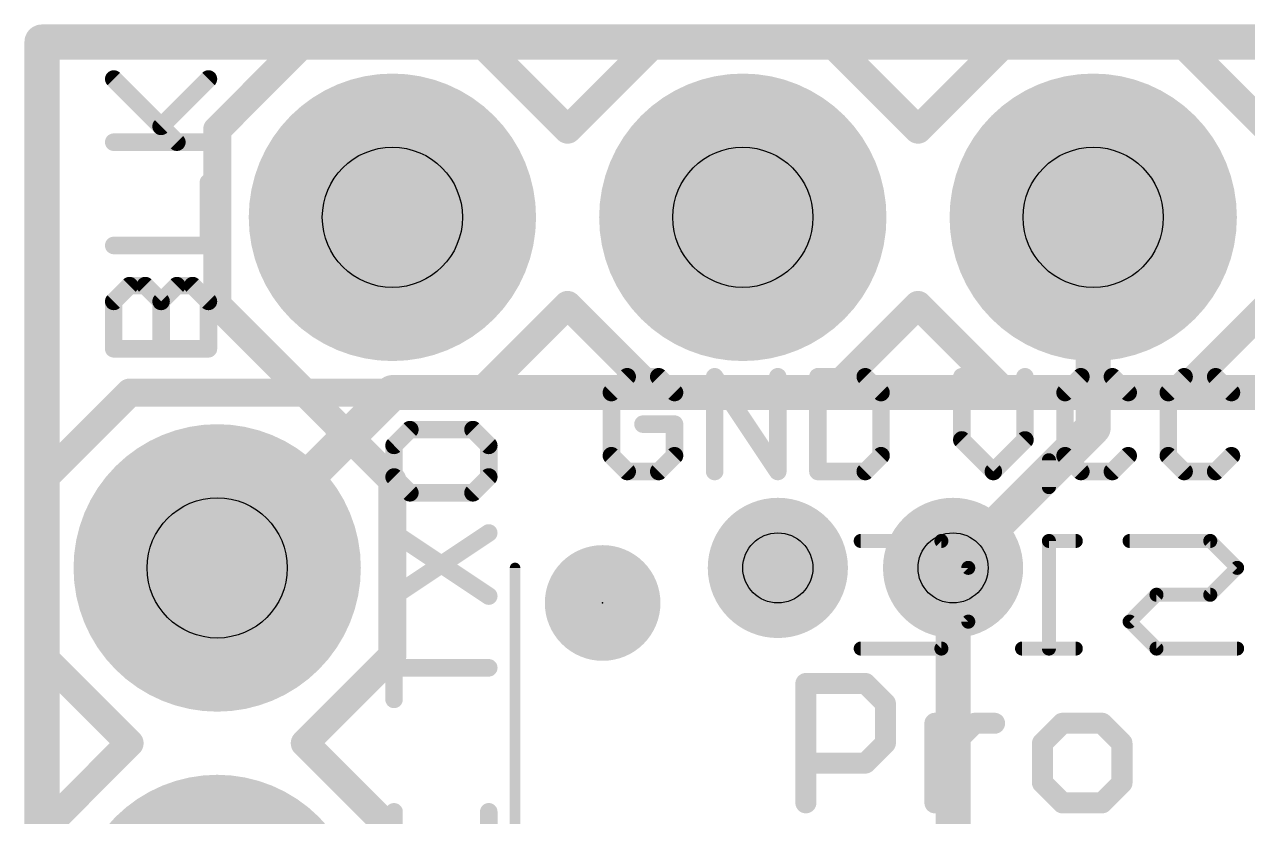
# Model space of a CAD drawing. Extents: x -32 to 75, y -15 to 35.
# Drawn here: x -0.13 to 8.74, y 27.41 to 33.15 of the extents above; entities that cross this region are included whole.
import ezdxf

# ---------------------------------------------------------------- set-up
doc = ezdxf.new("R2010")
doc.units = 0
for name, color, linetype in [('1', 12, 'CONTINUOUS'), ('16', 132, 'CONTINUOUS'), ('17', 110, 'CONTINUOUS'), ('18', 110, 'CONTINUOUS'), ('20', 53, 'CONTINUOUS'), ('21', 41, 'CONTINUOUS'), ('22', 40, 'CONTINUOUS'), ('23', 53, 'CONTINUOUS'), ('28', 253, 'CONTINUOUS'), ('29', 253, 'CONTINUOUS'), ('30', 253, 'CONTINUOUS'), ('44', 253, 'CONTINUOUS'), ('51', 53, 'CONTINUOUS'), ('52', 253, 'CONTINUOUS')]:
    doc.layers.add(name, color=color, linetype=linetype)

# ---------------------------------------------------------------- blocks, each defined once
blk = doc.blocks.new('RECT')
blk.add_solid([(-0.5, -0.5), (0.5, -0.5), (-0.5, 0.5), (0.5, 0.5)])
blk = doc.blocks.new('ROUNDP')
at = {"const_width": 0.5}
blk.add_lwpolyline([(0, -0.25, 1), (0, 0.25, 1), (0, -0.25)], format="xyb", dxfattribs=at)
blk = doc.blocks.new('PIE')
at = {"const_width": 0.5}
blk.add_lwpolyline([(0, -0.25, 1), (0, 0.25, 1), (0, -0.25)], format="xyb", dxfattribs=at)
blk = doc.blocks.new('ROUNDV')
at = {"const_width": 0.5}
blk.add_lwpolyline([(0, -0.25, 1), (0, 0.25, 1), (0, -0.25)], format="xyb", dxfattribs=at)

msp = doc.modelspace()

# ---------------------------------------------------------------- linework, layer by layer
at = {"layer": '1', "const_width": 0.254}
for points in [[(0, 33.02), (17.78, 33.02)], [(0, 0), (0, 33.02)], [(2.54, 30.48), (1.27, 29.21)], [(11.43, 30.48), (2.54, 30.48)], [(6.604, 26.67), (6.604, 29.21)]]:
    msp.add_lwpolyline(points, dxfattribs=at)
at = {"layer": '1', "const_width": 0.127}
for points in [[(0, 33.0835, 1), (0, 32.9565)], [(0.0635, 33.02, 1), (-0.0635, 33.02)], [(2.54, 30.5435, 1), (2.54, 30.4165)], [(2.5849, 30.4351, 1), (2.4951, 30.5249)], [(1.2251, 29.2549, 1), (1.3149, 29.1651)], [(6.6675, 29.21, 1), (6.5405, 29.21)]]:
    msp.add_lwpolyline(points, format="xyb", dxfattribs=at)
at = {"layer": '16', "const_width": 0.254}
for points in [[(0, 33.02), (17.78, 33.02)], [(0, 0), (0, 33.02)], [(7.62, 30.226), (7.62, 31.75)], [(6.604, 29.21), (7.62, 30.226)]]:
    msp.add_lwpolyline(points, dxfattribs=at)
at = {"layer": '16', "const_width": 0.127}
for points in [[(0, 33.0835, 1), (0, 32.9565)], [(0.0635, 33.02, 1), (-0.0635, 33.02)], [(7.6835, 31.75, 1), (7.5565, 31.75)], [(7.6649, 30.1811, 1), (7.5751, 30.2709)], [(7.5565, 30.226, 1), (7.6835, 30.226)], [(6.5591, 29.2549, 1), (6.6489, 29.1651)]]:
    msp.add_lwpolyline(points, format="xyb", dxfattribs=at)
at = {"layer": '20', "const_width": 0.2032}
for points in [[(0, 33.02), (0, 0)], [(17.78, 33.02), (0, 33.02)]]:
    msp.add_lwpolyline(points, dxfattribs=at)
at = {"layer": '20', "const_width": 0.1016}
for points in [[(0.0508, 33.02, 1), (-0.0508, 33.02)], [(0, 33.0708, 1), (0, 32.9692)]]:
    msp.add_lwpolyline(points, format="xyb", dxfattribs=at)
at = {"layer": '21'}
for points, const_width in [([(0.9777, 32.2943), (0.5201, 32.7519)], 0.127), ([(0.8633, 32.4087), (1.2065, 32.7519)], 0.127), ([(0.5201, 32.2943), (1.2065, 32.2943)], 0.127), ([(1.2065, 31.5459), (1.2065, 32.0035)], 0.127), ([(0.5201, 31.5459), (1.2065, 31.5459)], 0.127), ([(0.5201, 31.1407), (0.6345, 31.2551)], 0.127), ([(0.6345, 31.2551), (0.7489, 31.2551)], 0.127), ([(0.7489, 31.2551), (0.8633, 31.1407)], 0.127), ([(0.8633, 31.1407), (0.9777, 31.2551)], 0.127), ([(0.9777, 31.2551), (1.0921, 31.2551)], 0.127), ([(1.0921, 31.2551), (1.2065, 31.1407)], 0.127), ([(0.5201, 30.7975), (0.5201, 31.1407)], 0.127), ([(0.8633, 30.7975), (0.8633, 31.1407)], 0.127), ([(1.2065, 31.1407), (1.2065, 30.7975)], 0.127), ([(1.2065, 30.7975), (0.5201, 30.7975)], 0.127), ([(4.2419, 30.5949), (4.1275, 30.4805)], 0.127), ([(4.4707, 30.5949), (4.2419, 30.5949)], 0.127), ([(4.5851, 30.4805), (4.4707, 30.5949)], 0.127), ([(4.8759, 29.9085), (4.8759, 30.5949)], 0.127), ([(4.8759, 30.5949), (5.3335, 29.9085)], 0.127), ([(5.3335, 29.9085), (5.3335, 30.5949)], 0.127), ([(5.6243, 30.5949), (5.6243, 29.9085)], 0.127), ([(5.9675, 30.5949), (5.6243, 30.5949)], 0.127), ([(6.0819, 30.4805), (5.9675, 30.5949)], 0.127), ([(6.6675, 30.5949), (6.6675, 30.1373)], 0.127), ([(7.1251, 30.1373), (7.1251, 30.5949)], 0.127), ([(7.5303, 30.5949), (7.4159, 30.4805)], 0.127), ([(7.7591, 30.5949), (7.5303, 30.5949)], 0.127), ([(7.8735, 30.4805), (7.7591, 30.5949)], 0.127), ([(8.2787, 30.5949), (8.1643, 30.4805)], 0.127), ([(8.5075, 30.5949), (8.2787, 30.5949)], 0.127), ([(8.6219, 30.4805), (8.5075, 30.5949)], 0.127), ([(4.1275, 30.4805), (4.1275, 30.0229)], 0.127), ([(6.0819, 30.0229), (6.0819, 30.4805)], 0.127), ([(7.4159, 30.4805), (7.4159, 30.0229)], 0.127), ([(8.1643, 30.4805), (8.1643, 30.0229)], 0.127), ([(2.6665, 30.2119), (2.5521, 30.0975)], 0.127), ([(3.1241, 30.2119), (2.6665, 30.2119)], 0.127), ([(3.2385, 30.0975), (3.1241, 30.2119)], 0.127), ([(4.5851, 30.2517), (4.3563, 30.2517)], 0.127), ([(4.5851, 30.0229), (4.5851, 30.2517)], 0.127), ([(2.5521, 30.0975), (2.5521, 29.8687)], 0.127), ([(3.2385, 29.8687), (3.2385, 30.0975)], 0.127), ([(6.6675, 30.1373), (6.8963, 29.9085)], 0.127), ([(6.8963, 29.9085), (7.1251, 30.1373)], 0.127), ([(4.1275, 30.0229), (4.2419, 29.9085)], 0.127), ([(4.4707, 29.9085), (4.5851, 30.0229)], 0.127), ([(5.9675, 29.9085), (6.0819, 30.0229)], 0.127), ([(7.4159, 30.0229), (7.5303, 29.9085)], 0.127), ([(7.7591, 29.9085), (7.8735, 30.0229)], 0.127), ([(8.1643, 30.0229), (8.2787, 29.9085)], 0.127), ([(8.5075, 29.9085), (8.6219, 30.0229)], 0.127), ([(4.2419, 29.9085), (4.4707, 29.9085)], 0.127), ([(5.6243, 29.9085), (5.9675, 29.9085)], 0.127), ([(7.5303, 29.9085), (7.7591, 29.9085)], 0.127), ([(8.2787, 29.9085), (8.5075, 29.9085)], 0.127), ([(2.5521, 29.8687), (2.6665, 29.7543)], 0.127), ([(3.1241, 29.7543), (3.2385, 29.8687)], 0.127), ([(2.6665, 29.7543), (3.1241, 29.7543)], 0.127), ([(2.5521, 29.0059), (3.2385, 29.4635)], 0.127), ([(2.5521, 29.4635), (3.2385, 29.0059)], 0.127), ([(2.5521, 28.2575), (2.5521, 28.7151)], 0.127), ([(3.2385, 28.4863), (2.5521, 28.4863)], 0.127), ([(5.5372, 27.5082), (5.5372, 28.3725)], 0.1524), ([(5.5372, 28.3725), (5.9694, 28.3725)], 0.1524), ([(5.9694, 28.3725), (6.1134, 28.2285)], 0.1524), ([(6.1134, 28.2285), (6.1134, 27.9404)], 0.1524), ([(6.4727, 27.5082), (6.4727, 28.0844)], 0.1524), ([(6.4727, 27.7963), (6.7608, 28.0844)], 0.1524), ([(6.7608, 28.0844), (6.9049, 28.0844)], 0.1524), ([(7.3964, 28.0844), (7.2523, 27.9404)], 0.1524), ([(7.6845, 28.0844), (7.3964, 28.0844)], 0.1524), ([(7.8285, 27.9404), (7.6845, 28.0844)], 0.1524), ([(6.1134, 27.9404), (5.9694, 27.7963)], 0.1524), ([(7.2523, 27.9404), (7.2523, 27.6523)], 0.1524), ([(7.8285, 27.6523), (7.8285, 27.9404)], 0.1524), ([(5.9694, 27.7963), (5.5372, 27.7963)], 0.1524), ([(7.2523, 27.6523), (7.3964, 27.5082)], 0.1524), ([(7.6845, 27.5082), (7.8285, 27.6523)], 0.1524), ([(7.3964, 27.5082), (7.6845, 27.5082)], 0.1524), ([(2.5521, 27.2143), (2.5521, 27.4431)], 0.127), ([(3.2385, 27.2143), (3.2385, 27.4431)], 0.127)]:
    msp.add_lwpolyline(points, dxfattribs=dict(at, const_width=const_width))
for points, const_width in [([(0.5426, 32.7744, 1), (0.4977, 32.7295)], 0.0635), ([(1.229, 32.7295, 1), (1.184, 32.7744)], 0.0635), ([(0.8409, 32.4312, 1), (0.8858, 32.3863)], 0.0635), ([(0.5201, 32.3261, 1), (0.5201, 32.2626)], 0.0635), ([(0.9553, 32.2719, 1), (1.0002, 32.3168)], 0.0635), ([(1.2065, 32.2626, 1), (1.2065, 32.3261)], 0.0635), ([(1.2383, 32.0035, 1), (1.1748, 32.0035)], 0.0635), ([(0.5201, 31.5777, 1), (0.5201, 31.5142)], 0.0635), ([(1.1748, 31.5459, 1), (1.2383, 31.5459)], 0.0635), ([(1.2065, 31.5142, 1), (1.2065, 31.5777)], 0.0635), ([(0.6345, 31.2868, 1), (0.6345, 31.2233)], 0.0635), ([(0.657, 31.2326, 1), (0.6121, 31.2775)], 0.0635), ([(0.7714, 31.2775, 1), (0.7265, 31.2326)], 0.0635), ([(0.7489, 31.2233, 1), (0.7489, 31.2868)], 0.0635), ([(0.9777, 31.2868, 1), (0.9777, 31.2233)], 0.0635), ([(1.0002, 31.2326, 1), (0.9553, 31.2775)], 0.0635), ([(1.1146, 31.2775, 1), (1.0697, 31.2326)], 0.0635), ([(1.0921, 31.2233, 1), (1.0921, 31.2868)], 0.0635), ([(0.5519, 31.1407, 1), (0.4884, 31.1407)], 0.0635), ([(0.4977, 31.1631, 1), (0.5426, 31.1182)], 0.0635), ([(0.8951, 31.1407, 1), (0.8316, 31.1407)], 0.0635), ([(0.8409, 31.1631, 1), (0.8858, 31.1182)], 0.0635), ([(0.8409, 31.1182, 1), (0.8858, 31.1631)], 0.0635), ([(1.2383, 31.1407, 1), (1.1748, 31.1407)], 0.0635), ([(1.184, 31.1182, 1), (1.229, 31.1631)], 0.0635), ([(0.5201, 30.8293, 1), (0.5201, 30.7658)], 0.0635), ([(1.2065, 30.7658, 1), (1.2065, 30.8293)], 0.0635), ([(0.4884, 30.7975, 1), (0.5519, 30.7975)], 0.0635), ([(0.8316, 30.7975, 1), (0.8951, 30.7975)], 0.0635), ([(1.1748, 30.7975, 1), (1.2383, 30.7975)], 0.0635), ([(4.2419, 30.6266, 1), (4.2419, 30.5631)], 0.0635), ([(4.2643, 30.5724, 1), (4.2194, 30.6173)], 0.0635), ([(4.4931, 30.6173, 1), (4.4482, 30.5724)], 0.0635), ([(4.4707, 30.5631, 1), (4.4707, 30.6266)], 0.0635), ([(4.9077, 30.5949, 1), (4.8442, 30.5949)], 0.0635), ([(4.9023, 30.6125, 1), (4.8495, 30.5773)], 0.0635), ([(5.3653, 30.5949, 1), (5.3018, 30.5949)], 0.0635), ([(5.6561, 30.5949, 1), (5.5926, 30.5949)], 0.0635), ([(5.6243, 30.6266, 1), (5.6243, 30.5631)], 0.0635), ([(5.99, 30.6173, 1), (5.9451, 30.5724)], 0.0635), ([(5.9675, 30.5631, 1), (5.9675, 30.6266)], 0.0635), ([(6.6993, 30.5949, 1), (6.6358, 30.5949)], 0.0635), ([(7.1568, 30.5949, 1), (7.0933, 30.5949)], 0.0635), ([(7.5303, 30.6266, 1), (7.5303, 30.5631)], 0.0635), ([(7.5528, 30.5724, 1), (7.5079, 30.6173)], 0.0635), ([(7.7816, 30.6173, 1), (7.7367, 30.5724)], 0.0635), ([(7.7591, 30.5631, 1), (7.7591, 30.6266)], 0.0635), ([(8.2787, 30.6266, 1), (8.2787, 30.5631)], 0.0635), ([(8.3012, 30.5724, 1), (8.2563, 30.6173)], 0.0635), ([(8.53, 30.6173, 1), (8.4851, 30.5724)], 0.0635), ([(8.5075, 30.5631, 1), (8.5075, 30.6266)], 0.0635), ([(4.1593, 30.4805, 1), (4.0958, 30.4805)], 0.0635), ([(4.105, 30.5029, 1), (4.15, 30.458)], 0.0635), ([(4.5626, 30.458, 1), (4.6075, 30.5029)], 0.0635), ([(6.1137, 30.4805, 1), (6.0502, 30.4805)], 0.0635), ([(6.0595, 30.458, 1), (6.1044, 30.5029)], 0.0635), ([(7.4477, 30.4805, 1), (7.3842, 30.4805)], 0.0635), ([(7.3935, 30.5029, 1), (7.4384, 30.458)], 0.0635), ([(7.8511, 30.458, 1), (7.896, 30.5029)], 0.0635), ([(8.1961, 30.4805, 1), (8.1326, 30.4805)], 0.0635), ([(8.1419, 30.5029, 1), (8.1868, 30.458)], 0.0635), ([(8.5995, 30.458, 1), (8.6444, 30.5029)], 0.0635), ([(2.6665, 30.2437, 1), (2.6665, 30.1802)], 0.0635), ([(2.689, 30.1895, 1), (2.6441, 30.2344)], 0.0635), ([(3.1466, 30.2344, 1), (3.1017, 30.1895)], 0.0635), ([(3.1241, 30.1802, 1), (3.1241, 30.2437)], 0.0635), ([(4.3563, 30.2834, 1), (4.3563, 30.2199)], 0.0635), ([(4.6168, 30.2517, 1), (4.5533, 30.2517)], 0.0635), ([(4.5851, 30.2199, 1), (4.5851, 30.2834)], 0.0635), ([(2.5839, 30.0975, 1), (2.5204, 30.0975)], 0.0635), ([(2.5297, 30.12, 1), (2.5746, 30.0751)], 0.0635), ([(3.2703, 30.0975, 1), (3.2067, 30.0975)], 0.0635), ([(3.216, 30.0751, 1), (3.261, 30.12)], 0.0635), ([(6.69, 30.1597, 1), (6.645, 30.1148)], 0.0635), ([(6.6358, 30.1373, 1), (6.6993, 30.1373)], 0.0635), ([(7.0933, 30.1373, 1), (7.1568, 30.1373)], 0.0635), ([(7.1475, 30.1148, 1), (7.1026, 30.1597)], 0.0635), ([(4.15, 30.0453, 1), (4.105, 30.0004)], 0.0635), ([(4.0958, 30.0229, 1), (4.1593, 30.0229)], 0.0635), ([(4.5533, 30.0229, 1), (4.6168, 30.0229)], 0.0635), ([(4.6075, 30.0004, 1), (4.5626, 30.0453)], 0.0635), ([(6.0502, 30.0229, 1), (6.1137, 30.0229)], 0.0635), ([(6.1044, 30.0004, 1), (6.0595, 30.0453)], 0.0635), ([(7.4384, 30.0453, 1), (7.3935, 30.0004)], 0.0635), ([(7.3842, 30.0229, 1), (7.4477, 30.0229)], 0.0635), ([(7.896, 30.0004, 1), (7.8511, 30.0453)], 0.0635), ([(8.1326, 30.0229, 1), (8.1961, 30.0229)], 0.0635), ([(8.1868, 30.0453, 1), (8.1419, 30.0004)], 0.0635), ([(8.6444, 30.0004, 1), (8.5995, 30.0453)], 0.0635), ([(4.2419, 29.9402, 1), (4.2419, 29.8768)], 0.0635), ([(4.4707, 29.8768, 1), (4.4707, 29.9402)], 0.0635), ([(5.6243, 29.9402, 1), (5.6243, 29.8768)], 0.0635), ([(5.9675, 29.8768, 1), (5.9675, 29.9402)], 0.0635), ([(7.5303, 29.9402, 1), (7.5303, 29.8768)], 0.0635), ([(7.7591, 29.8768, 1), (7.7591, 29.9402)], 0.0635), ([(8.2787, 29.9402, 1), (8.2787, 29.8768)], 0.0635), ([(8.5075, 29.8768, 1), (8.5075, 29.9402)], 0.0635), ([(2.5746, 29.8912, 1), (2.5297, 29.8463)], 0.0635), ([(2.5204, 29.8687, 1), (2.5839, 29.8687)], 0.0635), ([(3.2067, 29.8687, 1), (3.2703, 29.8687)], 0.0635), ([(3.261, 29.8463, 1), (3.216, 29.8912)], 0.0635), ([(4.2194, 29.886, 1), (4.2643, 29.931)], 0.0635), ([(4.4482, 29.931, 1), (4.4931, 29.886)], 0.0635), ([(4.8442, 29.9085, 1), (4.9077, 29.9085)], 0.0635), ([(5.3018, 29.9085, 1), (5.3653, 29.9085)], 0.0635), ([(5.3071, 29.8909, 1), (5.3599, 29.9261)], 0.0635), ([(5.5926, 29.9085, 1), (5.6561, 29.9085)], 0.0635), ([(5.9451, 29.931, 1), (5.99, 29.886)], 0.0635), ([(6.8738, 29.931, 1), (6.9187, 29.886)], 0.0635), ([(6.8738, 29.886, 1), (6.9187, 29.931)], 0.0635), ([(7.5079, 29.886, 1), (7.5528, 29.931)], 0.0635), ([(7.7367, 29.931, 1), (7.7816, 29.886)], 0.0635), ([(8.2563, 29.886, 1), (8.3012, 29.931)], 0.0635), ([(8.4851, 29.931, 1), (8.53, 29.886)], 0.0635), ([(2.6665, 29.7861, 1), (2.6665, 29.7226)], 0.0635), ([(2.6441, 29.7319, 1), (2.689, 29.7768)], 0.0635), ([(3.1017, 29.7768, 1), (3.1466, 29.7319)], 0.0635), ([(3.1241, 29.7226, 1), (3.1241, 29.7861)], 0.0635), ([(2.5697, 29.4899, 1), (2.5345, 29.4371)], 0.0635), ([(3.2561, 29.4371, 1), (3.2209, 29.4899)], 0.0635), ([(2.5345, 29.0323, 1), (2.5697, 28.9795)], 0.0635), ([(3.2209, 28.9795, 1), (3.2561, 29.0323)], 0.0635), ([(2.5839, 28.7151, 1), (2.5204, 28.7151)], 0.0635), ([(2.5521, 28.518, 1), (2.5521, 28.4545)], 0.0635), ([(3.2385, 28.4545, 1), (3.2385, 28.518)], 0.0635), ([(5.5753, 28.3725, 1), (5.4991, 28.3725)], 0.0762), ([(5.5372, 28.4106, 1), (5.5372, 28.3344)], 0.0762), ([(5.9963, 28.3995, 1), (5.9424, 28.3456)], 0.0762), ([(5.9694, 28.3344, 1), (5.9694, 28.4106)], 0.0762), ([(2.5204, 28.2575, 1), (2.5839, 28.2575)], 0.0635), ([(6.1515, 28.2285, 1), (6.0753, 28.2285)], 0.0762), ([(6.0865, 28.2015, 1), (6.1404, 28.2554)], 0.0762), ([(6.5108, 28.0844, 1), (6.4346, 28.0844)], 0.0762), ([(6.7608, 28.1225, 1), (6.7608, 28.0463)], 0.0762), ([(6.7878, 28.0575, 1), (6.7339, 28.1114)], 0.0762), ([(6.9049, 28.0463, 1), (6.9049, 28.1225)], 0.0762), ([(7.3964, 28.1225, 1), (7.3964, 28.0463)], 0.0762), ([(7.4233, 28.0575, 1), (7.3694, 28.1114)], 0.0762), ([(7.7114, 28.1114, 1), (7.6575, 28.0575)], 0.0762), ([(7.6845, 28.0463, 1), (7.6845, 28.1225)], 0.0762), ([(6.1404, 27.9134, 1), (6.0865, 27.9673)], 0.0762), ([(7.2904, 27.9404, 1), (7.2142, 27.9404)], 0.0762), ([(7.8666, 27.9404, 1), (7.7904, 27.9404)], 0.0762), ([(6.0753, 27.9404, 1), (6.1515, 27.9404)], 0.0762), ([(7.2254, 27.9673, 1), (7.2793, 27.9134)], 0.0762), ([(7.8016, 27.9134, 1), (7.8555, 27.9673)], 0.0762), ([(5.5372, 27.8344, 1), (5.5372, 27.7582)], 0.0762), ([(5.9424, 27.8233, 1), (5.9963, 27.7694)], 0.0762), ([(5.9694, 27.7582, 1), (5.9694, 27.8344)], 0.0762), ([(6.4458, 27.8233, 1), (6.4997, 27.7694)], 0.0762), ([(7.2793, 27.6792, 1), (7.2254, 27.6253)], 0.0762), ([(7.2142, 27.6523, 1), (7.2904, 27.6523)], 0.0762), ([(7.7904, 27.6523, 1), (7.8666, 27.6523)], 0.0762), ([(7.8555, 27.6253, 1), (7.8016, 27.6792)], 0.0762), ([(7.3964, 27.5463, 1), (7.3964, 27.4701)], 0.0762), ([(7.3694, 27.4813, 1), (7.4233, 27.5351)], 0.0762), ([(7.6575, 27.5351, 1), (7.7114, 27.4813)], 0.0762), ([(7.6845, 27.4701, 1), (7.6845, 27.5463)], 0.0762), ([(2.5839, 27.4431, 1), (2.5204, 27.4431)], 0.0635), ([(3.2703, 27.4431, 1), (3.2067, 27.4431)], 0.0635), ([(5.4991, 27.5082, 1), (5.5753, 27.5082)], 0.0762), ([(6.4346, 27.5082, 1), (6.5108, 27.5082)], 0.0762)]:
    msp.add_lwpolyline(points, format="xyb", dxfattribs=dict(at, const_width=const_width))
at = {"layer": '22', "const_width": 0.2032}
for points in [[(1.905, 33.02), (1.27, 32.385)], [(3.175, 33.02), (1.905, 33.02)], [(3.81, 32.385), (3.175, 33.02)], [(4.445, 33.02), (3.81, 32.385)], [(5.715, 33.02), (4.445, 33.02)], [(6.35, 32.385), (5.715, 33.02)], [(6.985, 33.02), (6.35, 32.385)], [(8.255, 33.02), (6.985, 33.02)], [(8.255, 33.02), (8.89, 32.385)], [(1.27, 32.385), (1.27, 31.115)], [(1.27, 31.115), (1.905, 30.48)], [(3.175, 30.48), (3.81, 31.115)], [(3.81, 31.115), (4.445, 30.48)], [(5.715, 30.48), (6.35, 31.115)], [(6.35, 31.115), (6.985, 30.48)], [(8.89, 31.115), (8.255, 30.48)], [(0.635, 30.48), (0, 29.845)], [(1.905, 30.48), (0.635, 30.48)], [(1.905, 30.48), (3.175, 30.48)], [(2.54, 29.845), (1.905, 30.48)], [(4.445, 30.48), (5.715, 30.48)], [(6.985, 30.48), (8.255, 30.48)], [(0, 29.845), (0, 28.575)], [(2.54, 28.575), (2.54, 29.845)], [(0.635, 27.94), (0, 28.575)], [(2.54, 28.575), (1.905, 27.94)], [(0.635, 27.94), (0, 27.305)], [(2.54, 27.305), (1.905, 27.94)]]:
    msp.add_lwpolyline(points, dxfattribs=at)
at = {"layer": '22', "const_width": 0.1016}
for points in [[(1.905, 33.0708, 1), (1.905, 32.9692)], [(1.9409, 32.9841, 1), (1.8691, 33.0559)], [(3.2109, 33.0559, 1), (3.1391, 32.9841)], [(3.175, 32.9692, 1), (3.175, 33.0708)], [(4.445, 33.0708, 1), (4.445, 32.9692)], [(4.4809, 32.9841, 1), (4.4091, 33.0559)], [(5.7509, 33.0559, 1), (5.6791, 32.9841)], [(5.715, 32.9692, 1), (5.715, 33.0708)], [(6.985, 33.0708, 1), (6.985, 32.9692)], [(7.0209, 32.9841, 1), (6.9491, 33.0559)], [(8.2909, 33.0559, 1), (8.2191, 32.9841)], [(8.255, 32.9692, 1), (8.255, 33.0708)], [(1.3208, 32.385, 1), (1.2192, 32.385)], [(1.2341, 32.4209, 1), (1.3059, 32.3491)], [(3.7741, 32.4209, 1), (3.8459, 32.3491)], [(3.7741, 32.3491, 1), (3.8459, 32.4209)], [(6.3141, 32.4209, 1), (6.3859, 32.3491)], [(6.3141, 32.3491, 1), (6.3859, 32.4209)], [(1.3059, 31.1509, 1), (1.2341, 31.0791)], [(3.8459, 31.1509, 1), (3.7741, 31.0791)], [(3.8459, 31.0791, 1), (3.7741, 31.1509)], [(6.3859, 31.1509, 1), (6.3141, 31.0791)], [(6.3859, 31.0791, 1), (6.3141, 31.1509)], [(1.2192, 31.115, 1), (1.3208, 31.115)], [(0.635, 30.5308, 1), (0.635, 30.4292)], [(0.6709, 30.4441, 1), (0.5991, 30.5159)], [(1.905, 30.5308, 1), (1.905, 30.4292)], [(1.9409, 30.5159, 1), (1.8691, 30.4441)], [(1.8691, 30.4441, 1), (1.9409, 30.5159)], [(1.905, 30.4292, 1), (1.905, 30.5308)], [(3.1391, 30.5159, 1), (3.2109, 30.4441)], [(3.175, 30.4292, 1), (3.175, 30.5308)], [(4.445, 30.5308, 1), (4.445, 30.4292)], [(4.4091, 30.4441, 1), (4.4809, 30.5159)], [(5.6791, 30.5159, 1), (5.7509, 30.4441)], [(5.715, 30.4292, 1), (5.715, 30.5308)], [(6.985, 30.5308, 1), (6.985, 30.4292)], [(6.9491, 30.4441, 1), (7.0209, 30.5159)], [(8.2191, 30.5159, 1), (8.2909, 30.4441)], [(8.255, 30.4292, 1), (8.255, 30.5308)], [(0.0508, 29.845, 1), (-0.0508, 29.845)], [(-0.0359, 29.8809, 1), (0.0359, 29.8091)], [(2.5908, 29.845, 1), (2.4892, 29.845)], [(2.5041, 29.8091, 1), (2.5759, 29.8809)], [(0.0359, 28.6109, 1), (-0.0359, 28.5391)], [(2.5759, 28.5391, 1), (2.5041, 28.6109)], [(-0.0508, 28.575, 1), (0.0508, 28.575)], [(2.4892, 28.575, 1), (2.5908, 28.575)], [(0.6709, 27.9041, 1), (0.5991, 27.9759)], [(0.5991, 27.9041, 1), (0.6709, 27.9759)], [(1.9409, 27.9759, 1), (1.8691, 27.9041)], [(1.8691, 27.9759, 1), (1.9409, 27.9041)]]:
    msp.add_lwpolyline(points, format="xyb", dxfattribs=at)
at = {"layer": '23'}
msp.add_point((4.064, 28.956), dxfattribs=at)
at = {"layer": '28', "const_width": 0.1016}
for points in [[(7.2989, 29.9901), (7.2989, 29.7952)], [(5.9346, 29.4054), (6.5193, 29.4054)], [(6.5193, 29.4054), (6.7142, 29.2105)], [(7.4938, 29.4054), (7.2989, 29.4054)], [(7.2989, 29.4054), (7.2989, 28.6258)], [(8.4683, 29.4054), (7.8836, 29.4054)], [(8.6632, 29.2105), (8.4683, 29.4054)], [(6.7142, 29.2105), (6.7142, 28.8207)], [(8.4683, 29.0156), (8.6632, 29.2105)], [(7.8836, 28.8207), (8.0785, 29.0156)], [(8.0785, 29.0156), (8.4683, 29.0156)], [(6.7142, 28.8207), (6.5193, 28.6258)], [(8.0785, 28.6258), (7.8836, 28.8207)], [(6.5193, 28.6258), (5.9346, 28.6258)], [(7.4938, 28.6258), (7.104, 28.6258)], [(8.6632, 28.6258), (8.0785, 28.6258)]]:
    msp.add_lwpolyline(points, dxfattribs=at)
at = {"layer": '28', "const_width": 0.0508}
for points in [[(7.3243, 29.9901, 1), (7.2735, 29.9901)], [(7.2735, 29.7952, 1), (7.3243, 29.7952)], [(5.9346, 29.4308, 1), (5.9346, 29.38)], [(6.5373, 29.4234, 1), (6.5014, 29.3874)], [(6.5193, 29.38, 1), (6.5193, 29.4308)], [(7.2989, 29.4308, 1), (7.2989, 29.38)], [(7.3243, 29.4054, 1), (7.2735, 29.4054)], [(7.4938, 29.38, 1), (7.4938, 29.4308)], [(7.8836, 29.4308, 1), (7.8836, 29.38)], [(8.4863, 29.4234, 1), (8.4504, 29.3874)], [(8.4683, 29.38, 1), (8.4683, 29.4308)], [(6.7396, 29.2105, 1), (6.6888, 29.2105)], [(8.6812, 29.1925, 1), (8.6453, 29.2285)], [(6.6963, 29.1925, 1), (6.7322, 29.2285)], [(8.6453, 29.1925, 1), (8.6812, 29.2285)], [(8.0785, 29.041, 1), (8.0785, 28.9902)], [(8.0965, 28.9976, 1), (8.0606, 29.0336)], [(8.4504, 29.0336, 1), (8.4863, 28.9976)], [(8.4683, 28.9902, 1), (8.4683, 29.041)], [(6.6888, 28.8207, 1), (6.7396, 28.8207)], [(6.7322, 28.8027, 1), (6.6963, 28.8387)], [(7.9016, 28.8387, 1), (7.8657, 28.8027)], [(7.8657, 28.8387, 1), (7.9016, 28.8027)], [(5.9346, 28.6512, 1), (5.9346, 28.6004)], [(6.5014, 28.6438, 1), (6.5373, 28.6078)], [(6.5193, 28.6004, 1), (6.5193, 28.6512)], [(7.104, 28.6512, 1), (7.104, 28.6004)], [(7.2735, 28.6258, 1), (7.3243, 28.6258)], [(7.4938, 28.6004, 1), (7.4938, 28.6512)], [(8.0785, 28.6512, 1), (8.0785, 28.6004)], [(8.0606, 28.6078, 1), (8.0965, 28.6438)], [(8.6632, 28.6004, 1), (8.6632, 28.6512)]]:
    msp.add_lwpolyline(points, format="xyb", dxfattribs=at)
at = {"layer": '44'}
for centre, radius in [((2.54, 31.75), 0.508), ((5.08, 31.75), 0.508), ((7.62, 31.75), 0.508), ((1.27, 29.21), 0.508), ((5.334, 29.21), 0.254), ((6.604, 29.21), 0.254)]:
    msp.add_circle(centre, radius, dxfattribs=at)
at = {"layer": '51', "const_width": 0.0762}
msp.add_lwpolyline([(3.429, 0.508), (3.429, 29.21)], dxfattribs=at)
at = {"layer": '51', "const_width": 0.0381}
msp.add_lwpolyline([(3.4481, 29.21, 1), (3.41, 29.21)], format="xyb", dxfattribs=at)

# ---------------------------------------------------------------- block references
at = {"layer": '1', "xscale": 0.635, "yscale": 0.635}
msp.add_blockref('PIE', (4.064, 28.956), dxfattribs=at)
at = {"layer": '17', "xscale": 1.8796, "yscale": 1.8796, "rotation": 90}
for p in [(2.54, 31.75), (2.54, 31.75), (5.08, 31.75), (5.08, 31.75), (7.62, 31.75), (7.62, 31.75)]:
    msp.add_blockref('ROUNDP', p, dxfattribs=at)
at = {"layer": '17', "xscale": 1.8796, "yscale": 1.8796}
for p in [(1.27, 29.21), (1.27, 29.21), (1.27, 26.67), (1.27, 26.67)]:
    msp.add_blockref('ROUNDP', p, dxfattribs=at)
at = {"layer": '18', "xscale": 1.016, "yscale": 1.016}
for p in [(5.334, 29.21), (5.334, 29.21), (6.604, 29.21), (6.604, 29.21)]:
    msp.add_blockref('ROUNDV', p, dxfattribs=at)
at = {"layer": '29', "xscale": 2.0828, "yscale": 2.0828, "rotation": 90}
for p in [(2.54, 31.75), (5.08, 31.75), (7.62, 31.75)]:
    msp.add_blockref('ROUNDP', p, dxfattribs=at)
at = {"layer": '29'}
for name, p, xscale, yscale in [('ROUNDP', (1.27, 29.21), 2.0828, 2.0828), ('PIE', (4.064, 28.956), 0.8382, 0.8382), ('ROUNDP', (1.27, 26.67), 2.0828, 2.0828)]:
    msp.add_blockref(name, p, dxfattribs=dict(at, xscale=xscale, yscale=yscale))
at = {"layer": '30', "xscale": 2.0828, "yscale": 2.0828, "rotation": 90}
for p in [(2.54, 31.75), (5.08, 31.75), (7.62, 31.75)]:
    msp.add_blockref('ROUNDP', p, dxfattribs=at)
at = {"layer": '30', "xscale": 2.0828, "yscale": 2.0828}
for p in [(1.27, 29.21), (1.27, 26.67)]:
    msp.add_blockref('ROUNDP', p, dxfattribs=at)
at = {"layer": '52', "xscale": 0.508, "yscale": 0.508}
for p, rotation in [((2.54, 31.75), 180), ((5.08, 31.75), 180), ((7.62, 31.75), 180), ((1.27, 29.21), 90)]:
    msp.add_blockref('RECT', p, dxfattribs=dict(at, rotation=rotation))

doc.saveas('drawing.dxf')
